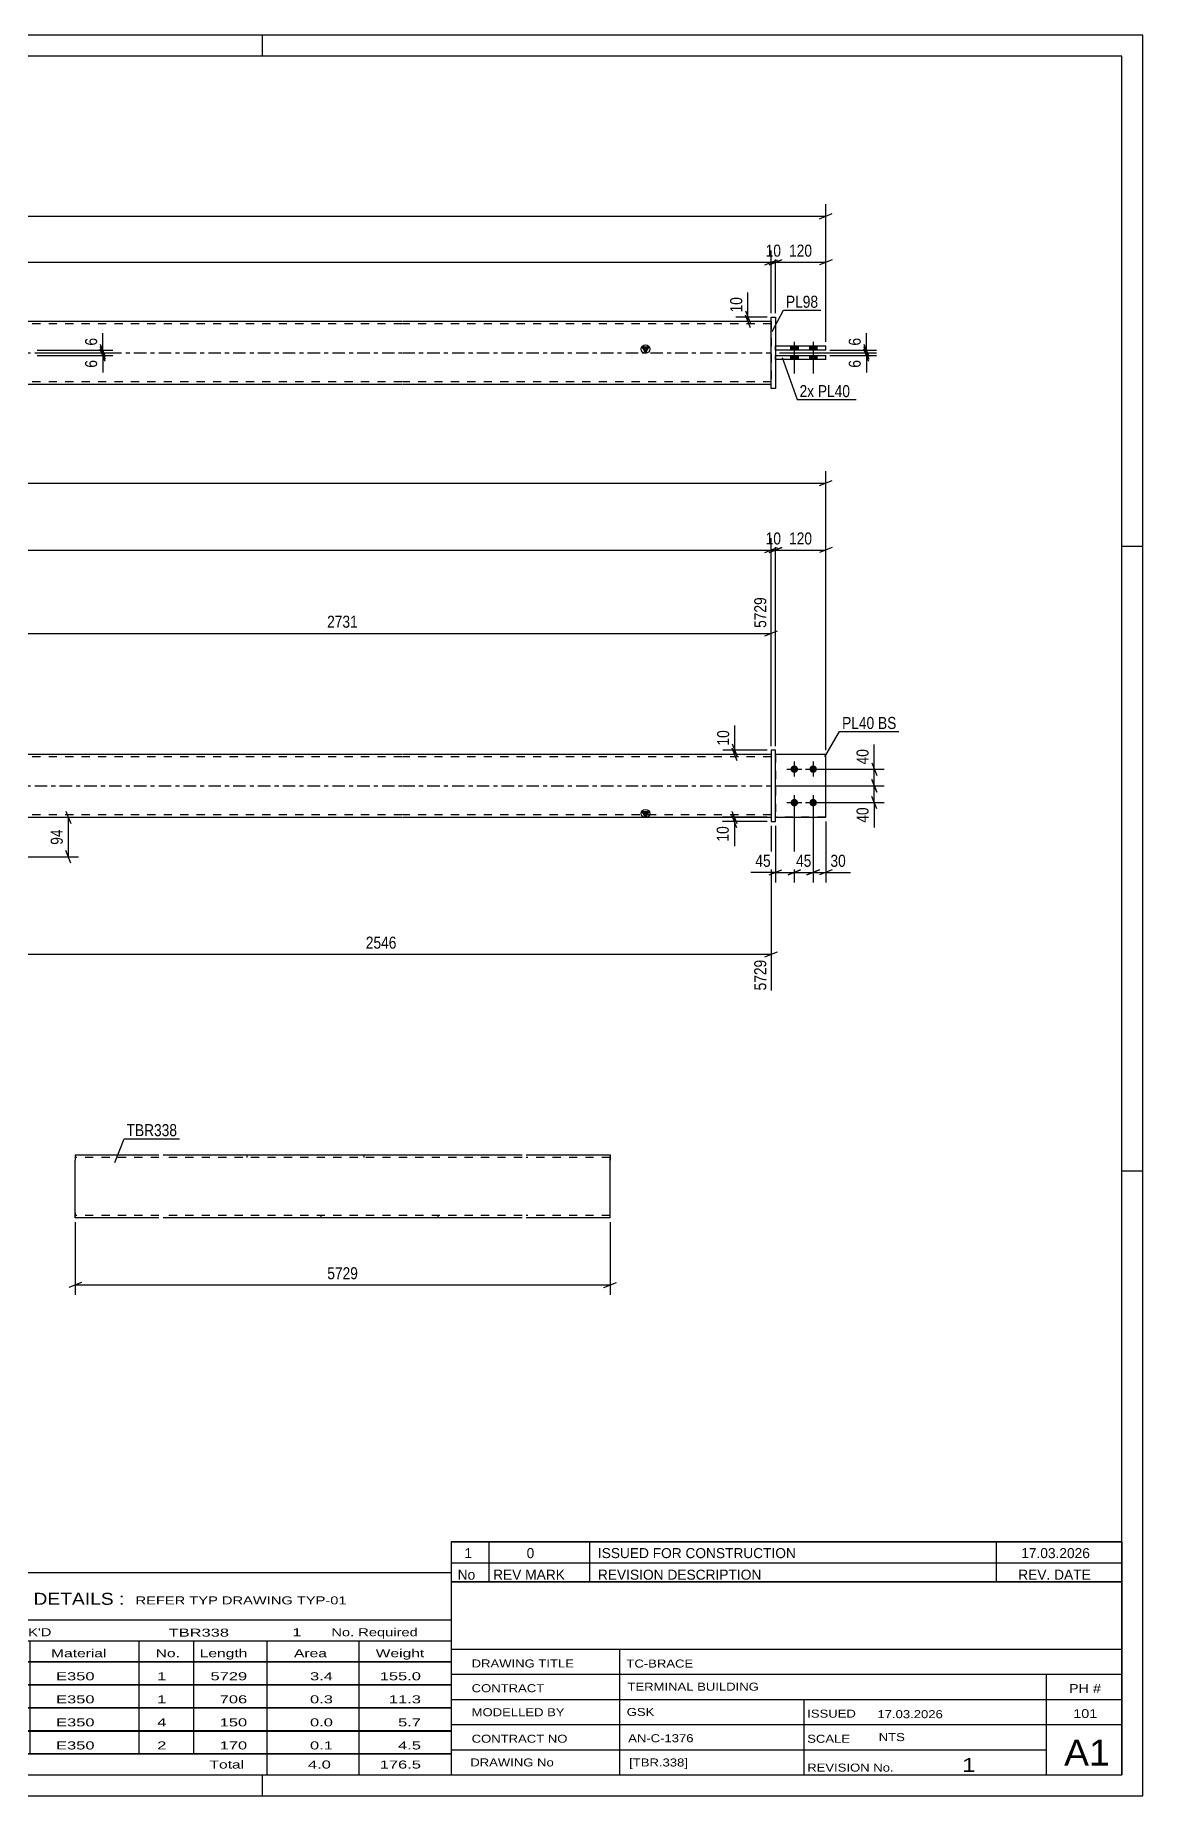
# Model space of a CAD drawing. Header units: millimetres. Extents: x 0 to 594, y 0 to 420.
# Drawn here: x 329.8 to 594, y 0 to 420 of the extents above; entities that cross this region are included whole.
import ezdxf

# ---------------------------------------------------------------- set-up
doc = ezdxf.new("R2010")
doc.units = ezdxf.units.MM
doc.linetypes.add('DXK_LINE_DOT2', pattern=[3.9198, 1.9599, -1.9599])
doc.linetypes.add('DXK_LINE_DOT3', pattern=[5.9187, 2.979, -0.9799, 0.9799, -0.9799])
doc.styles.add('Arial Narrow', font='ARIALN.TTF', dxfattribs={"height": 0.2})

# ---------------------------------------------------------------- blocks, each defined once
blk = doc.blocks.new('Unknown-580874091-1129')
at = {"color": 5, "linetype": 'Continuous'}
for p, q in [((594, 420), (0, 420)), ((384, 415), (384, 420)), ((594, 0), (594, 420)), ((589, 415), (5, 415)), ((589, 5), (589, 415)), ((594, 298), (589, 298)), ((594, 149), (589, 149)), ((5, 5), (589, 5)), ((384, 0), (384, 5)), ((0, 0), (594, 0))]:
    blk.add_line(p, q, dxfattribs=at)
blk = doc.blocks.new('Part-580874091-1922 - 1901')
at = {"color": 7, "linetype": 'DXK_LINE_DOT2'}
for p, q in [((518.36, 248.42), (506.36, 248.42)), ((506.36, 233.42), (506.36, 248.42)), ((518.36, 233.42), (518.36, 248.42)), ((518.36, 233.42), (506.36, 233.42))]:
    blk.add_line(p, q, dxfattribs=at)
blk = doc.blocks.new('Part-580874091-1923 - 1901')
at = {"color": 2, "linetype": 'Continuous'}
for p, q in [((506.36, 249.42), (505.36, 249.42)), ((505.36, 249.42), (505.36, 232.42)), ((506.36, 232.42), (506.36, 249.42)), ((505.36, 232.42), (506.36, 232.42))]:
    blk.add_line(p, q, dxfattribs=at)
blk = doc.blocks.new('Part-580874091-1912 - 1901')
at = {"linetype": 'Continuous'}
blk.add_hatch(color=2, dxfattribs=at).paths.add_polyline_path([(475.36, 233.42), (474.56, 234.82), (476.16, 234.82)])
at = {"color": 2, "linetype": 'Continuous'}
for p, q in [((175.65, 248.42), (87.65, 248.42)), ((417.26, 248.42), (175.75, 248.42)), ((505.36, 248.42), (417.36, 248.42)), ((87.65, 233.42), (175.65, 233.42)), ((175.75, 233.42), (417.26, 233.42)), ((417.36, 233.42), (505.36, 233.42)), ((475.36, 233.42), (474.56, 234.82)), ((474.56, 234.82), (476.16, 234.82)), ((476.16, 234.82), (475.36, 233.42))]:
    blk.add_line(p, q, dxfattribs=at)
at = {"color": 7, "linetype": 'DXK_LINE_DOT2'}
for p, q in [((87.65, 248.42), (87.65, 233.42)), ((175.65, 247.82), (87.65, 247.82)), ((417.26, 247.82), (175.75, 247.82)), ((273.69, 248.42), (273.69, 247.82)), ((301.59, 248.42), (301.59, 247.82)), ((505.36, 247.82), (417.36, 247.82)), ((505.36, 248.42), (505.36, 233.42)), ((175.65, 234.02), (87.65, 234.02)), ((417.26, 234.02), (175.75, 234.02)), ((291.41, 233.42), (291.41, 234.02)), ((319.31, 233.42), (319.31, 234.02)), ((505.36, 234.02), (417.36, 234.02))]:
    blk.add_line(p, q, dxfattribs=at)
at = {"color": 7, "linetype": 'DXK_LINE_DOT3'}
for p, q in [((87.65, 240.92), (175.65, 240.92)), ((175.75, 240.92), (417.26, 240.92)), ((417.36, 240.92), (505.36, 240.92))]:
    blk.add_line(p, q, dxfattribs=at)
at = {"color": 2, "linetype": 'Continuous'}
blk.add_circle((475.36, 234.32), 1, dxfattribs=at)
blk = doc.blocks.new('Part-580874091-1917 - 1901')
at = {"color": 2, "linetype": 'Continuous'}
for p, q in [((518.36, 248.42), (506.36, 248.42)), ((518.36, 233.42), (518.36, 248.42)), ((506.36, 233.42), (518.36, 233.42))]:
    blk.add_line(p, q, dxfattribs=at)
at = {"color": 7, "linetype": 'DXK_LINE_DOT2'}
blk.add_line((506.36, 248.42), (506.36, 233.42), dxfattribs=at)
blk = doc.blocks.new('Bolt-580874091-1944 - 1901')
at = {"linetype": 'Continuous'}
for points in [[(510.86, 245.82, -1), (510.86, 244.02, -1)], [(515.36, 245.82, -1), (515.36, 244.02, -1)], [(510.86, 237.82, -1), (510.86, 236.02, -1)], [(515.36, 237.82, -1), (515.36, 236.02, -1)]]:
    blk.add_hatch(color=1, dxfattribs=at).paths.add_polyline_path(points)
at = {"color": 1, "linetype": 'Continuous'}
for p, q in [((509.06, 244.92), (512.66, 244.92)), ((510.86, 246.72), (510.86, 243.12)), ((513.56, 244.92), (517.16, 244.92)), ((515.36, 246.72), (515.36, 243.12)), ((509.06, 236.92), (512.66, 236.92)), ((510.86, 238.72), (510.86, 235.12)), ((513.56, 236.92), (517.16, 236.92)), ((515.36, 238.72), (515.36, 235.12))]:
    blk.add_line(p, q, dxfattribs=at)
blk = doc.blocks.new('Bolt-580874091-2330 - 2328')
at = {"linetype": 'Continuous'}
for points in [[(511.76, 345.83), (509.96, 345.83), (509.96, 344.83), (511.76, 344.83)], [(511.76, 345.83), (509.96, 345.83), (509.96, 344.83), (511.76, 344.83)], [(516.26, 345.83), (514.46, 345.83), (514.46, 344.83), (516.26, 344.83)], [(516.26, 345.83), (514.46, 345.83), (514.46, 344.83), (516.26, 344.83)], [(511.76, 343.63), (509.96, 343.63), (509.96, 342.63), (511.76, 342.63)], [(511.76, 343.63), (509.96, 343.63), (509.96, 342.63), (511.76, 342.63)], [(516.26, 343.63), (514.46, 343.63), (514.46, 342.63), (516.26, 342.63)], [(516.26, 343.63), (514.46, 343.63), (514.46, 342.63), (516.26, 342.63)]]:
    blk.add_hatch(color=1, dxfattribs=at).paths.add_polyline_path(points)
at = {"color": 1, "linetype": 'Continuous'}
for p, q in [((509.96, 345.83), (509.96, 344.83)), ((509.96, 345.83), (509.96, 344.83)), ((510.86, 346.83), (510.86, 339.33)), ((510.86, 346.83), (510.86, 339.33)), ((511.76, 345.83), (511.76, 344.83)), ((511.76, 345.83), (511.76, 344.83)), ((514.46, 345.83), (514.46, 344.83)), ((514.46, 345.83), (514.46, 344.83)), ((515.36, 346.83), (515.36, 339.33)), ((515.36, 346.83), (515.36, 339.33)), ((516.26, 345.83), (516.26, 344.83)), ((516.26, 345.83), (516.26, 344.83)), ((509.96, 343.63), (509.96, 342.63)), ((509.96, 343.63), (509.96, 342.63)), ((511.76, 343.63), (511.76, 342.63)), ((511.76, 343.63), (511.76, 342.63)), ((514.46, 343.63), (514.46, 342.63)), ((514.46, 343.63), (514.46, 342.63)), ((516.26, 343.63), (516.26, 342.63)), ((516.26, 343.63), (516.26, 342.63))]:
    blk.add_line(p, q, dxfattribs=at)
blk = doc.blocks.new('Part-580874091-2352 - 2328')
at = {"color": 2, "linetype": 'Continuous'}
for p, q in [((505.36, 335.73), (505.36, 352.73)), ((505.36, 352.73), (506.36, 352.73)), ((506.36, 352.73), (506.36, 335.73)), ((506.36, 335.73), (505.36, 335.73))]:
    blk.add_line(p, q, dxfattribs=at)
blk = doc.blocks.new('Part-580874091-2357 - 2328')
at = {"color": 2, "linetype": 'Continuous'}
for p, q in [((518.36, 345.83), (506.36, 345.83)), ((518.36, 344.83), (506.36, 344.83)), ((518.36, 344.83), (518.36, 345.83))]:
    blk.add_line(p, q, dxfattribs=at)
at = {"color": 7, "linetype": 'DXK_LINE_DOT2'}
blk.add_line((506.36, 344.83), (506.36, 345.83), dxfattribs=at)
blk = doc.blocks.new('Part-580874091-2362 - 2328')
at = {"color": 2, "linetype": 'Continuous'}
for p, q in [((506.36, 343.63), (518.36, 343.63)), ((518.36, 342.63), (506.36, 342.63)), ((518.36, 342.63), (518.36, 343.63))]:
    blk.add_line(p, q, dxfattribs=at)
at = {"color": 7, "linetype": 'DXK_LINE_DOT2'}
blk.add_line((506.36, 342.63), (506.36, 343.63), dxfattribs=at)
blk = doc.blocks.new('Part-580874091-2367 - 2328')
at = {"linetype": 'Continuous'}
blk.add_hatch(color=2, dxfattribs=at).paths.add_polyline_path([(475.36, 344.23), (474.56, 345.63), (476.16, 345.63)])
at = {"color": 2, "linetype": 'Continuous'}
for p, q in [((175.65, 351.73), (87.65, 351.73)), ((417.26, 351.73), (175.75, 351.73)), ((505.36, 351.73), (417.36, 351.73)), ((273.69, 344.83), (273.69, 344.93)), ((273.69, 344.93), (301.59, 344.93)), ((291.41, 344.83), (291.41, 344.93)), ((301.59, 344.93), (301.59, 343.53)), ((475.36, 344.23), (474.56, 345.63)), ((474.56, 345.63), (476.16, 345.63)), ((476.16, 345.63), (475.36, 344.23)), ((273.69, 343.53), (273.69, 343.63)), ((301.59, 343.53), (273.69, 343.53)), ((291.41, 343.53), (291.41, 343.63)), ((87.65, 336.73), (175.65, 336.73)), ((175.75, 336.73), (417.26, 336.73)), ((417.36, 336.73), (505.36, 336.73))]:
    blk.add_line(p, q, dxfattribs=at)
at = {"color": 7, "linetype": 'DXK_LINE_DOT2'}
for p, q in [((87.65, 351.73), (87.65, 336.73)), ((175.65, 351.13), (87.65, 351.13)), ((417.26, 351.13), (175.75, 351.13)), ((505.36, 351.13), (417.36, 351.13)), ((505.36, 351.73), (505.36, 336.73)), ((273.69, 344.93), (273.69, 343.63)), ((291.41, 344.93), (291.41, 343.63)), ((301.59, 344.93), (319.31, 344.93)), ((319.31, 344.93), (319.31, 343.53)), ((319.31, 343.53), (301.59, 343.53)), ((175.65, 337.33), (87.65, 337.33)), ((417.26, 337.33), (175.75, 337.33)), ((505.36, 337.33), (417.36, 337.33))]:
    blk.add_line(p, q, dxfattribs=at)
at = {"color": 7, "linetype": 'DXK_LINE_DOT3'}
for p, q in [((87.65, 344.23), (175.65, 344.23)), ((175.75, 344.23), (417.26, 344.23)), ((417.36, 344.23), (505.36, 344.23))]:
    blk.add_line(p, q, dxfattribs=at)
at = {"color": 2, "linetype": 'Continuous'}
blk.add_circle((475.36, 345.13), 1, dxfattribs=at)
blk = doc.blocks.new('Part-580874091-1478 - 1462')
at = {"color": 2, "linetype": 'Continuous'}
for p, q in [((339.28, 152.87), (339.28, 151.67)), ((339.28, 152.87), (359.28, 152.87)), ((339.28, 139.07), (339.28, 151.67)), ((360.28, 152.87), (445.91, 152.87)), ((446.91, 152.87), (466.91, 152.87)), ((466.91, 152.87), (466.91, 152.77)), ((466.91, 152.77), (466.91, 151.67)), ((466.91, 137.87), (466.91, 151.67)), ((339.28, 137.96), (339.28, 139.07)), ((339.28, 137.87), (339.28, 137.96)), ((359.28, 137.87), (339.28, 137.87)), ((445.91, 137.87), (360.28, 137.87)), ((466.91, 137.87), (446.91, 137.87))]:
    blk.add_line(p, q, dxfattribs=at)
at = {"color": 7, "linetype": 'DXK_LINE_DOT2'}
for p, q in [((359.28, 152.27), (339.28, 152.27)), ((445.91, 152.27), (360.28, 152.27)), ((380.28, 152.87), (380.28, 152.27)), ((408.18, 152.87), (408.18, 152.27)), ((466.91, 152.27), (446.91, 152.27)), ((466.91, 151.67), (466.91, 152.51)), ((339.28, 139.07), (339.28, 138.22)), ((339.28, 138.47), (339.28, 138.51)), ((359.28, 138.47), (339.28, 138.47)), ((445.91, 138.47), (360.28, 138.47)), ((398.01, 137.87), (398.01, 138.47)), ((425.91, 137.87), (425.91, 138.47)), ((466.91, 138.47), (446.91, 138.47)), ((466.91, 138.47), (466.91, 138.51))]:
    blk.add_line(p, q, dxfattribs=at)
blk = doc.blocks.new('StraightDimension-580874091-2001 - 1901')
at = {"color": 7, "linetype": 'Continuous'}
for p, q in [((506.36, 240.92), (532.32, 240.92)), ((529.32, 242.42), (530.52, 239.42)), ((529.92, 236.92), (529.92, 240.92)), ((516.36, 236.92), (532.32, 236.92)), ((530.52, 235.42), (529.32, 238.42))]:
    blk.add_line(p, q, dxfattribs=at)
at = {"color": 0}
blk.add_wipeout([(529.17, 236.39), (524.97, 236.39), (524.97, 231.54), (529.17, 231.54)], dxfattribs=at)
at = {"color": 7, "linetype": 'Continuous'}
blk.add_line((529.92, 236.92), (529.92, 231.01), dxfattribs=at)
blk.add_line((529.92, 236.92), (529.92, 231.01), dxfattribs=at)
at = {"color": 3, "style": 'Arial Narrow'}
blk.add_text('40', height=2.863, rotation=90.0002, dxfattribs=at).set_placement((528.57, 232.14))
blk = doc.blocks.new('StraightDimension-580874091-1958 - 1901')
at = {"color": 7, "linetype": 'Continuous'}
for p, q in [((506.36, 250.42), (506.36, 300.02)), ((518.36, 249.42), (518.36, 300.02)), ((504.86, 296.57), (507.86, 297.77)), ((506.36, 297.17), (518.36, 297.17)), ((519.86, 297.77), (516.86, 296.57))]:
    blk.add_line(p, q, dxfattribs=at)
at = {"color": 0}
blk.add_wipeout([(515.7, 297.92), (515.7, 302.12), (509.01, 302.12), (509.01, 297.92)], dxfattribs=at)
at = {"color": 3, "style": 'Arial Narrow'}
blk.add_text('120', height=2.863, dxfattribs=at).set_placement((509.61, 298.52))
blk = doc.blocks.new('StraightDimension-580874091-1968 - 1901')
at = {"color": 7, "linetype": 'Continuous'}
for p, q in [((505.36, 250.42), (505.36, 300.02)), ((506.36, 250.42), (506.36, 300.02)), ((503.86, 296.57), (506.86, 297.77)), ((507.86, 297.77), (504.86, 296.57)), ((505.36, 297.17), (506.36, 297.17))]:
    blk.add_line(p, q, dxfattribs=at)
at = {"color": 0}
blk.add_wipeout([(508.28, 297.92), (508.28, 302.12), (503.43, 302.12), (503.43, 297.92)], dxfattribs=at)
at = {"color": 3, "style": 'Arial Narrow'}
blk.add_text('10', height=2.863, dxfattribs=at).set_placement((504.03, 298.52))
blk = doc.blocks.new('StraightDimension-580874091-1973 - 1901')
at = {"color": 7, "linetype": 'Continuous'}
for p, q in [((86.65, 250.42), (86.65, 300.02)), ((505.36, 250.42), (505.36, 300.02)), ((88.15, 297.77), (85.15, 296.57)), ((86.65, 297.17), (505.36, 297.17)), ((503.86, 296.57), (506.86, 297.77))]:
    blk.add_line(p, q, dxfattribs=at)
at = {"color": 0}
blk.add_wipeout([(300.26, 297.92), (300.26, 302.12), (291.74, 302.12), (291.74, 297.92)], dxfattribs=at)
at = {"color": 3, "style": 'Arial Narrow'}
blk.add_text('5739', height=2.863, dxfattribs=at).set_placement((292.34, 298.52))
blk = doc.blocks.new('StraightDimension-580874091-1989 - 1901')
at = {"color": 7, "linetype": 'Continuous'}
for p, q in [((504.36, 249.42), (493.81, 249.42)), ((504.36, 248.42), (493.81, 248.42)), ((496.06, 250.92), (497.26, 247.92)), ((497.26, 246.92), (496.06, 249.92)), ((496.66, 248.42), (496.66, 249.42))]:
    blk.add_line(p, q, dxfattribs=at)
at = {"color": 0}
blk.add_wipeout([(495.91, 254.8), (491.71, 254.8), (491.71, 249.94), (495.91, 249.94)], dxfattribs=at)
at = {"color": 7, "linetype": 'Continuous'}
blk.add_line((496.66, 249.42), (496.66, 255.32), dxfattribs=at)
blk.add_line((496.66, 249.42), (496.66, 255.32), dxfattribs=at)
at = {"color": 3, "style": 'Arial Narrow'}
blk.add_text('10', height=2.863, rotation=90.0002, dxfattribs=at).set_placement((495.31, 250.54))
blk = doc.blocks.new('StraightDimension-580874091-2089 - 1901')
at = {"color": 7, "linetype": 'Continuous'}
for p, q in [((504.36, 233.42), (493.71, 233.42)), ((504.36, 232.42), (493.71, 232.42)), ((495.96, 234.92), (497.16, 231.92)), ((497.16, 230.92), (495.96, 233.92)), ((496.56, 232.42), (496.56, 233.42))]:
    blk.add_line(p, q, dxfattribs=at)
at = {"color": 0}
blk.add_wipeout([(495.81, 231.89), (491.61, 231.89), (491.61, 227.04), (495.81, 227.04)], dxfattribs=at)
at = {"color": 7, "linetype": 'Continuous'}
blk.add_line((496.56, 232.42), (496.56, 226.51), dxfattribs=at)
blk.add_line((496.56, 232.42), (496.56, 226.51), dxfattribs=at)
at = {"color": 3, "style": 'Arial Narrow'}
blk.add_text('10', height=2.863, rotation=90.0002, dxfattribs=at).set_placement((495.21, 227.64))
blk = doc.blocks.new('StraightDimension-580874091-2016 - 1901')
at = {"color": 7, "linetype": 'Continuous'}
for p, q in [((516.36, 244.92), (532.32, 244.92)), ((529.32, 246.42), (530.52, 243.42)), ((529.92, 240.92), (529.92, 244.92)), ((506.36, 240.92), (532.32, 240.92)), ((530.52, 239.42), (529.32, 242.42))]:
    blk.add_line(p, q, dxfattribs=at)
at = {"color": 0}
blk.add_wipeout([(529.17, 250.3), (524.97, 250.3), (524.97, 245.44), (529.17, 245.44)], dxfattribs=at)
at = {"color": 7, "linetype": 'Continuous'}
blk.add_line((529.92, 244.92), (529.92, 250.82), dxfattribs=at)
blk.add_line((529.92, 244.92), (529.92, 250.82), dxfattribs=at)
at = {"color": 3, "style": 'Arial Narrow'}
blk.add_text('40', height=2.863, rotation=90.0002, dxfattribs=at).set_placement((528.57, 246.04))
blk = doc.blocks.new('StraightDimension-580874091-2030 - 1901')
at = {"color": 7, "linetype": 'Continuous'}
for p, q in [((325.22, 233.42), (340.07, 233.42)), ((337.07, 234.92), (338.27, 231.92)), ((337.67, 223.97), (337.67, 233.42)), ((324.7, 223.97), (340.07, 223.97)), ((338.27, 222.47), (337.07, 225.47))]:
    blk.add_line(p, q, dxfattribs=at)
at = {"color": 0}
blk.add_wipeout([(336.92, 231.12), (332.72, 231.12), (332.72, 226.27), (336.92, 226.27)], dxfattribs=at)
at = {"color": 3, "style": 'Arial Narrow'}
blk.add_text('94', height=2.863, rotation=90.0002, dxfattribs=at).set_placement((336.32, 226.87))
blk = doc.blocks.new('StraightDimension-580874091-2183 - 1901')
at = {"color": 7, "linetype": 'Continuous'}
for p, q in [((319.21, 232.42), (319.21, 183.43)), ((505.36, 231.42), (505.36, 192.13)), ((320.71, 201.34), (317.71, 200.14)), ((319.21, 200.74), (505.36, 200.74)), ((503.86, 200.14), (506.86, 201.34))]:
    blk.add_line(p, q, dxfattribs=at)
at = {"color": 0}
blk.add_wipeout([(416.54, 201.49), (416.54, 205.69), (408.03, 205.69), (408.03, 201.49)], dxfattribs=at)
at = {"color": 0, "linetype": 'Continuous'}
blk.add_wipeout([(504.76, 200.04), (500.56, 200.04), (500.56, 191.53), (504.76, 191.53)], dxfattribs=at)
at = {"color": 3, "style": 'Arial Narrow'}
blk.add_text('2546', height=2.863, dxfattribs=at).set_placement((408.63, 202.09))
at = {"color": 3, "linetype": 'Continuous', "style": 'Arial Narrow'}
blk.add_text('5729', height=2.863, rotation=90.0002, dxfattribs=at).set_placement((504.16, 192.13))
blk = doc.blocks.new('StraightDimension-580874091-2055 - 1901')
at = {"color": 7, "linetype": 'Continuous'}
for p, q in [((510.86, 235.92), (510.86, 217.87)), ((506.36, 231.42), (506.36, 217.87)), ((504.86, 219.67), (507.86, 220.87)), ((506.36, 220.27), (510.86, 220.27)), ((512.36, 220.87), (509.36, 219.67))]:
    blk.add_line(p, q, dxfattribs=at)
at = {"color": 0}
blk.add_wipeout([(505.83, 221.02), (505.83, 225.22), (500.97, 225.22), (500.97, 221.02)], dxfattribs=at)
at = {"color": 7, "linetype": 'Continuous'}
blk.add_line((506.36, 220.27), (500.45, 220.27), dxfattribs=at)
blk.add_line((506.36, 220.27), (500.45, 220.27), dxfattribs=at)
at = {"color": 3, "style": 'Arial Narrow'}
blk.add_text('45', height=2.863, dxfattribs=at).set_placement((501.57, 221.62))
blk = doc.blocks.new('StraightDimension-580874091-2065 - 1901')
at = {"color": 7, "linetype": 'Continuous'}
for p, q in [((510.86, 235.92), (510.86, 217.87)), ((515.36, 235.92), (515.36, 217.87)), ((509.36, 219.67), (512.36, 220.87)), ((510.86, 220.27), (515.36, 220.27)), ((516.86, 220.87), (513.86, 219.67))]:
    blk.add_line(p, q, dxfattribs=at)
at = {"color": 0}
blk.add_wipeout([(515.53, 221.02), (515.53, 225.22), (510.68, 225.22), (510.68, 221.02)], dxfattribs=at)
at = {"color": 3, "style": 'Arial Narrow'}
blk.add_text('45', height=2.863, dxfattribs=at).set_placement((511.28, 221.62))
blk = doc.blocks.new('StraightDimension-580874091-2075 - 1901')
at = {"color": 7, "linetype": 'Continuous'}
for p, q in [((515.36, 235.92), (515.36, 217.87)), ((518.36, 232.42), (518.36, 217.87)), ((513.86, 219.67), (516.86, 220.87)), ((515.36, 220.27), (518.36, 220.27)), ((519.86, 220.87), (516.86, 219.67))]:
    blk.add_line(p, q, dxfattribs=at)
at = {"color": 0}
blk.add_wipeout([(523.74, 221.02), (523.74, 225.22), (518.88, 225.22), (518.88, 221.02)], dxfattribs=at)
at = {"color": 7, "linetype": 'Continuous'}
blk.add_line((518.36, 220.27), (524.26, 220.27), dxfattribs=at)
blk.add_line((518.36, 220.27), (524.26, 220.27), dxfattribs=at)
at = {"color": 3, "style": 'Arial Narrow'}
blk.add_text('30', height=2.863, dxfattribs=at).set_placement((519.48, 221.62))
blk = doc.blocks.new('StraightDimension-580874091-2221 - 1901')
at = {"color": 7, "linetype": 'Continuous'}
for p, q in [((300.75, 249.42), (300.75, 285.92)), ((505.36, 250.42), (505.36, 285.92)), ((302.25, 277.91), (299.25, 276.71)), ((300.75, 277.31), (505.36, 277.31)), ((503.86, 276.71), (506.86, 277.91))]:
    blk.add_line(p, q, dxfattribs=at)
at = {"color": 0, "linetype": 'Continuous'}
blk.add_wipeout([(504.76, 286.52), (500.56, 286.52), (500.56, 278.01), (504.76, 278.01)], dxfattribs=at)
at = {"color": 0}
blk.add_wipeout([(407.31, 278.06), (407.31, 282.26), (398.8, 282.26), (398.8, 278.06)], dxfattribs=at)
at = {"color": 3, "linetype": 'Continuous', "style": 'Arial Narrow'}
blk.add_text('5729', height=2.863, rotation=90.0002, dxfattribs=at).set_placement((504.16, 278.61))
at = {"color": 3, "style": 'Arial Narrow'}
blk.add_text('2731', height=2.863, dxfattribs=at).set_placement((399.4, 278.66))
blk = doc.blocks.new('StraightDimension-580874091-2284 - 1901')
at = {"color": 7, "linetype": 'Continuous'}
for p, q in [((74.65, 249.42), (74.65, 316.02)), ((518.36, 249.42), (518.36, 316.02)), ((76.15, 313.77), (73.15, 312.57)), ((74.65, 313.17), (518.36, 313.17)), ((516.86, 312.57), (519.86, 313.77))]:
    blk.add_line(p, q, dxfattribs=at)
at = {"color": 0}
blk.add_wipeout([(300.76, 313.92), (300.76, 318.12), (292.24, 318.12), (292.24, 313.92)], dxfattribs=at)
at = {"color": 3, "style": 'Arial Narrow'}
blk.add_text('5989', height=2.863, dxfattribs=at).set_placement((292.84, 314.52))
blk = doc.blocks.new('StraightDimension-580874091-2519 - 2328')
at = {"color": 7, "linetype": 'Continuous'}
for p, q in [((330.26, 344.83), (348.27, 344.83)), ((345.27, 346.33), (346.47, 343.33)), ((346.47, 342.73), (345.27, 345.73)), ((345.87, 344.23), (345.87, 344.83)), ((330.26, 344.23), (348.27, 344.23))]:
    blk.add_line(p, q, dxfattribs=at)
at = {"color": 0}
blk.add_wipeout([(345.12, 348.38), (340.92, 348.38), (340.92, 345.36), (345.12, 345.36)], dxfattribs=at)
at = {"color": 7, "linetype": 'Continuous'}
blk.add_line((345.87, 344.83), (345.87, 348.91), dxfattribs=at)
blk.add_line((345.87, 344.83), (345.87, 348.91), dxfattribs=at)
at = {"color": 3, "style": 'Arial Narrow'}
blk.add_text('6', height=2.86, rotation=90.0002, dxfattribs=at).set_placement((344.52, 345.96))
blk = doc.blocks.new('StraightDimension-580874091-2423 - 2328')
at = {"color": 7, "linetype": 'Continuous'}
for p, q in [((527.45, 345.73), (528.65, 342.73)), ((528.65, 342.13), (527.45, 345.13)), ((507.36, 344.23), (530.45, 344.23)), ((519.36, 343.63), (530.45, 343.63)), ((528.05, 343.63), (528.05, 344.23))]:
    blk.add_line(p, q, dxfattribs=at)
at = {"color": 0}
blk.add_wipeout([(527.3, 343.11), (523.1, 343.11), (523.1, 340.08), (527.3, 340.08)], dxfattribs=at)
at = {"color": 7, "linetype": 'Continuous'}
blk.add_line((528.05, 343.63), (528.05, 339.55), dxfattribs=at)
blk.add_line((528.05, 343.63), (528.05, 339.55), dxfattribs=at)
at = {"color": 3, "style": 'Arial Narrow'}
blk.add_text('6', height=2.86, rotation=90.0002, dxfattribs=at).set_placement((526.7, 340.68))
blk = doc.blocks.new('StraightDimension-580874091-2432 - 2328')
at = {"color": 7, "linetype": 'Continuous'}
for p, q in [((519.36, 344.83), (530.45, 344.83)), ((527.45, 346.33), (528.65, 343.33)), ((528.65, 342.73), (527.45, 345.73)), ((528.05, 344.23), (528.05, 344.83)), ((507.36, 344.23), (530.45, 344.23))]:
    blk.add_line(p, q, dxfattribs=at)
at = {"color": 0}
blk.add_wipeout([(527.3, 348.38), (523.1, 348.38), (523.1, 345.36), (527.3, 345.36)], dxfattribs=at)
at = {"color": 7, "linetype": 'Continuous'}
blk.add_line((528.05, 344.83), (528.05, 348.91), dxfattribs=at)
blk.add_line((528.05, 344.83), (528.05, 348.91), dxfattribs=at)
at = {"color": 3, "style": 'Arial Narrow'}
blk.add_text('6', height=2.86, rotation=90.0002, dxfattribs=at).set_placement((526.7, 345.96))
blk = doc.blocks.new('StraightDimension-580874091-2442 - 2328')
at = {"color": 7, "linetype": 'Continuous'}
for p, q in [((499.18, 354.23), (500.38, 351.23)), ((500.38, 350.23), (499.18, 353.23)), ((504.36, 352.73), (496.93, 352.73)), ((504.36, 351.73), (496.93, 351.73)), ((499.78, 351.73), (499.78, 352.73))]:
    blk.add_line(p, q, dxfattribs=at)
at = {"color": 0}
blk.add_wipeout([(499.03, 358.11), (494.83, 358.11), (494.83, 353.26), (499.03, 353.26)], dxfattribs=at)
at = {"color": 7, "linetype": 'Continuous'}
blk.add_line((499.78, 352.73), (499.78, 358.64), dxfattribs=at)
blk.add_line((499.78, 352.73), (499.78, 358.64), dxfattribs=at)
at = {"color": 3, "style": 'Arial Narrow'}
blk.add_text('10', height=2.863, rotation=90.0002, dxfattribs=at).set_placement((498.43, 353.86))
blk = doc.blocks.new('StraightDimension-580874091-2453 - 2328')
at = {"color": 7, "linetype": 'Continuous'}
for p, q in [((504.86, 365.22), (507.86, 366.42)), ((506.36, 353.73), (506.36, 368.67)), ((506.36, 365.82), (518.36, 365.82)), ((519.86, 366.42), (516.86, 365.22)), ((518.36, 346.83), (518.36, 368.67))]:
    blk.add_line(p, q, dxfattribs=at)
at = {"color": 0}
blk.add_wipeout([(515.7, 366.57), (515.7, 370.77), (509.01, 370.77), (509.01, 366.57)], dxfattribs=at)
at = {"color": 3, "style": 'Arial Narrow'}
blk.add_text('120', height=2.863, dxfattribs=at).set_placement((509.61, 367.17))
blk = doc.blocks.new('StraightDimension-580874091-2463 - 2328')
at = {"color": 7, "linetype": 'Continuous'}
for p, q in [((503.86, 365.22), (506.86, 366.42)), ((507.86, 366.42), (504.86, 365.22)), ((505.36, 353.73), (505.36, 368.67)), ((505.36, 365.82), (506.36, 365.82)), ((506.36, 353.73), (506.36, 368.67))]:
    blk.add_line(p, q, dxfattribs=at)
at = {"color": 0}
blk.add_wipeout([(508.28, 366.57), (508.28, 370.77), (503.43, 370.77), (503.43, 366.57)], dxfattribs=at)
at = {"color": 3, "style": 'Arial Narrow'}
blk.add_text('10', height=2.863, dxfattribs=at).set_placement((504.03, 367.17))
blk = doc.blocks.new('StraightDimension-580874091-2473 - 2328')
at = {"color": 7, "linetype": 'Continuous'}
for p, q in [((89.15, 366.42), (86.15, 365.22)), ((87.65, 353.73), (87.65, 368.67)), ((87.65, 365.82), (505.36, 365.82)), ((503.86, 365.22), (506.86, 366.42)), ((505.36, 353.73), (505.36, 368.67))]:
    blk.add_line(p, q, dxfattribs=at)
at = {"color": 0}
blk.add_wipeout([(300.76, 366.57), (300.76, 370.77), (292.24, 370.77), (292.24, 366.57)], dxfattribs=at)
at = {"color": 3, "style": 'Arial Narrow'}
blk.add_text('5729', height=2.863, dxfattribs=at).set_placement((292.84, 367.17))
blk = doc.blocks.new('StraightDimension-580874091-2504 - 2328')
at = {"color": 7, "linetype": 'Continuous'}
for p, q in [((74.65, 346.83), (74.65, 379.68)), ((518.36, 346.83), (518.36, 379.68)), ((76.15, 377.43), (73.15, 376.23)), ((74.65, 376.83), (518.36, 376.83)), ((516.86, 376.23), (519.86, 377.43))]:
    blk.add_line(p, q, dxfattribs=at)
at = {"color": 0}
blk.add_wipeout([(300.76, 377.58), (300.76, 381.78), (292.24, 381.78), (292.24, 377.58)], dxfattribs=at)
at = {"color": 3, "style": 'Arial Narrow'}
blk.add_text('5989', height=2.863, dxfattribs=at).set_placement((292.84, 378.18))
blk = doc.blocks.new('StraightDimension-580874091-2515 - 2328')
at = {"color": 7, "linetype": 'Continuous'}
for p, q in [((345.27, 345.73), (346.47, 342.73)), ((346.47, 342.13), (345.27, 345.13)), ((330.26, 344.23), (348.27, 344.23)), ((330.26, 343.63), (348.27, 343.63)), ((345.87, 343.63), (345.87, 344.23))]:
    blk.add_line(p, q, dxfattribs=at)
at = {"color": 0}
blk.add_wipeout([(345.12, 343.11), (340.92, 343.11), (340.92, 340.08), (345.12, 340.08)], dxfattribs=at)
at = {"color": 7, "linetype": 'Continuous'}
blk.add_line((345.87, 343.63), (345.87, 339.55), dxfattribs=at)
blk.add_line((345.87, 343.63), (345.87, 339.55), dxfattribs=at)
at = {"color": 3, "style": 'Arial Narrow'}
blk.add_text('6', height=2.86, rotation=90.0002, dxfattribs=at).set_placement((344.52, 340.68))
blk = doc.blocks.new('StraightDimension-580874091-1485 - 1462')
at = {"color": 7, "linetype": 'Continuous'}
for p, q in [((339.28, 136.87), (339.28, 119.47)), ((466.91, 136.87), (466.91, 119.47)), ((340.78, 122.47), (337.78, 121.27)), ((339.28, 121.87), (466.91, 121.87)), ((465.41, 121.27), (468.41, 122.47))]:
    blk.add_line(p, q, dxfattribs=at)
at = {"color": 0}
blk.add_wipeout([(407.35, 122.62), (407.35, 126.82), (398.84, 126.82), (398.84, 122.62)], dxfattribs=at)
at = {"color": 3, "style": 'Arial Narrow'}
blk.add_text('5729', height=2.863, dxfattribs=at).set_placement((399.44, 123.22))
blk = doc.blocks.new('Unknown-580874091-4173')
at = {"color": 7, "linetype": 'Continuous'}
for p, q in [((269, 53.25), (429, 53.25)), ((269, 42), (269, 53.25)), ((429, 53.25), (429, 42)), ((269, 42), (429, 42)), ((269, 42), (269, 37)), ((429, 42), (429, 37)), ((269, 37), (429, 37)), ((269, 37), (269, 32)), ((293, 37), (293, 32)), ((328.5, 37), (328.5, 32)), ((354.5, 37), (354.5, 32)), ((367.5, 37), (367.5, 32)), ((385, 37), (385, 32)), ((407, 37), (407, 32)), ((429, 37), (429, 32)), ((269, 32), (429, 32)), ((269, 31.95), (269, 26.55)), ((269, 31.95), (429, 31.95)), ((293, 32), (293, 26.5)), ((328.5, 32), (328.5, 26.5)), ((354.5, 32), (354.5, 26.5)), ((367.5, 32), (367.5, 26.5)), ((385, 32), (385, 26.5)), ((407, 32), (407, 26.5)), ((429, 31.95), (429, 26.55)), ((269, 26.55), (429, 26.55)), ((269, 26.45), (269, 21.05)), ((269, 26.45), (429, 26.45)), ((293, 26.5), (293, 21)), ((328.5, 26.5), (328.5, 21)), ((354.5, 26.5), (354.5, 21)), ((367.5, 26.5), (367.5, 21)), ((385, 26.5), (385, 21)), ((407, 26.5), (407, 21)), ((429, 26.45), (429, 21.05)), ((269, 21.05), (429, 21.05)), ((293, 21), (293, 15.5)), ((328.5, 21), (328.5, 15.5)), ((354.5, 21), (354.5, 15.5)), ((367.5, 21), (367.5, 15.5)), ((385, 21), (385, 15.5)), ((407, 21), (407, 15.5)), ((269, 20.95), (269, 15.55)), ((269, 20.95), (429, 20.95)), ((429, 20.95), (429, 15.55)), ((269, 15.55), (429, 15.55)), ((269, 15.45), (269, 10.05)), ((269, 15.45), (429, 15.45)), ((293, 15.5), (293, 10)), ((328.5, 15.5), (328.5, 10)), ((354.5, 15.5), (354.5, 10)), ((367.5, 15.5), (367.5, 10)), ((385, 15.5), (385, 10)), ((407, 15.5), (407, 10)), ((429, 15.45), (429, 10.05)), ((269, 10.05), (429, 10.05)), ((269, 10), (429, 10)), ((269, 10), (269, 5)), ((385, 10), (385, 5)), ((407, 10), (407, 5)), ((429, 10), (429, 5)), ((269, 5), (429, 5))]:
    blk.add_line(p, q, dxfattribs=at)
at = {"color": 7, "style": 'Arial Narrow'}
for s, height, width, p in [('GENERAL NOTES & WELD DETAILS :', 2.8633, 1.4, (270.15, 45.56)), ('REFER TYP DRAWING TYP-01', 1.9089, 1.6, (353.7, 45.66)), ("MATERIAL LIST FOR ASSEMBLY MK'D", 1.9089, 1.6, (270.15, 38.06)), ('TBR338', 1.909, 1.794707, (361.59, 37.97)), ('1', 1.91, 1.794707, (391.08, 38.06)), ('No. Required', 1.9089, 1.6, (400.41, 38.06)), ('Mark', 1.909, 1.7, (270.34, 33)), ('Profile', 1.909, 1.7, (303.41, 33)), ('Material', 1.909, 1.7, (333.54, 33.06)), ('No.', 1.909, 1.7, (358.5, 33.06)), ('Length', 1.909, 1.7, (369, 33.06)), ('Area', 1.909, 1.7, (391.5, 33.06)), ('Weight', 1.909, 1.7, (411, 33.06))]:
    blk.add_text(s, height=height, dxfattribs=dict(at, width=width)).set_placement(p)
at = {"color": 7, "linetype": 'Continuous', "style": 'Arial Narrow'}
for s, height, width, p in [('TBR338', 1.909, 1.794707, (270.5, 27.56)), ('SHS150*6', 1.909, 1.794707, (295, 27.56)), ('E350', 1.909, 1.794707, (334.74, 27.56)), ('1', 1.91, 1.794707, (358.86, 27.56)), ('5729', 1.909, 1.794707, (371.58, 27.56)), ('3.4', 1.909, 1.794707, (395.32, 27.56)), ('155.0', 1.909, 1.794707, (411.96, 27.56)), ('PL202', 1.909, 1.794707, (270.5, 22.06)), ('PL12*170', 1.909, 1.794707, (295, 22.06)), ('E350', 1.909, 1.794707, (334.74, 22.06)), ('1', 1.91, 1.794707, (358.86, 22.06)), ('706', 1.909, 1.794707, (373.77, 22.06)), ('0.3', 1.909, 1.794707, (395.32, 22.06)), ('11.3', 1.909, 1.794707, (414.14, 22.06)), ('PL40', 1.909, 1.794707, (270.5, 16.56)), ('PL10*120', 1.909, 1.794707, (295, 16.56)), ('E350', 1.909, 1.794707, (334.74, 16.56)), ('4', 1.91, 1.794707, (358.86, 16.56)), ('150', 1.909, 1.794707, (373.77, 16.56)), ('0.0', 1.909, 1.794707, (395.32, 16.56)), ('5.7', 1.909, 1.794707, (416.33, 16.56)), ('PL98', 1.909, 1.794707, (270.5, 11.06)), ('PL10*170', 1.909, 1.794707, (295, 11.06)), ('E350', 1.909, 1.794707, (334.74, 11.06)), ('2', 1.91, 1.794707, (358.86, 11.06)), ('170', 1.909, 1.794707, (373.77, 11.06)), ('0.1', 1.909, 1.794707, (395.32, 11.06)), ('4.5', 1.909, 1.794707, (416.33, 11.06)), ('Total', 1.909, 1.7, (371.33, 6.5)), ('4.0', 1.909, 1.794707, (394.83, 6.5)), ('176.5', 1.909, 1.794707, (411.96, 6.5))]:
    blk.add_text(s, height=height, dxfattribs=dict(at, width=width)).set_placement(p)
blk = doc.blocks.new('Unknown-580874091-4171')
at = {"color": 7, "linetype": 'Continuous'}
for p, q in [((429, 51.05), (429, 5)), ((429, 51.05), (589, 51.05)), ((589, 51), (589, 5)), ((429, 35), (589, 35)), ((469.14, 35), (469.14, 5)), ((429, 29), (589, 29)), ((571, 5.05), (571, 29.05)), ((429, 23), (589, 23)), ((513.14, 23), (513.14, 5)), ((429, 17), (589, 17)), ((429, 11), (571, 11)), ((429, 5), (589, 5))]:
    blk.add_line(p, q, dxfattribs=at)
at = {"color": 7, "style": 'Arial Narrow'}
for s, height, width, p in [('DRAWING TITLE', 1.9089, 1.425378, (433.88, 30.61)), ('TC-BRACE', 1.909, 1.425378, (470.81, 30.59)), ('CONTRACT', 1.909, 1.425378, (433.88, 24.71)), ('TERMINAL BUILDING', 1.9089, 1.425378, (471.06, 25.07)), ('MODELLED BY', 1.9089, 1.425378, (433.88, 18.98)), ('GSK', 1.909, 1.425378, (470.88, 19.04)), ('ISSUED', 1.909, 1.425378, (513.94, 18.64)), ('17.03.2026', 1.909, 1.425378, (530.69, 18.52)), ('CONTRACT NO', 1.9089, 1.425378, (433.88, 12.66)), ('AN-C-1376', 1.909, 1.425378, (471.23, 12.78)), ('SCALE', 1.909, 1.425378, (513.94, 12.65)), ('A1', 6.204, 1.25, (575.24, 7.2)), ('DRAWING No', 1.909, 1.425378, (433.56, 7)), ('[TBR.338]', 1.909, 1.425378, (471.46, 6.99)), ('1', 3.34, 1.5, (550.91, 5.68)), ('REVISION No.', 1.9089, 1.425378, (513.94, 5.77))]:
    blk.add_text(s, height=height, dxfattribs=dict(at, width=width)).set_placement(p)
at = {"color": 7, "linetype": 'Continuous', "style": 'Arial Narrow'}
for s, height, width, p in [('PH #', 2.1, 1.42538, (576.4, 24.55)), ('101', 2.1, 1.42538, (577.41, 18.55)), ('NTS', 1.909, 1.425378, (531, 13.05))]:
    blk.add_text(s, height=height, dxfattribs=dict(at, width=width)).set_placement(p)
blk = doc.blocks.new('Unknown-580874091-4172')
at = {"color": 7, "linetype": 'Continuous'}
for p, q in [((429, 60.55), (589, 60.55)), ((589, 60.55), (429, 60.55)), ((429, 60.55), (429, 55.55)), ((438, 60.55), (438, 55.55)), ((462, 60.55), (462, 55.55)), ((559, 60.55), (559, 55.55)), ((589, 60.55), (589, 55.55)), ((429, 55.55), (589, 55.55)), ((429, 55.55), (429, 51.05)), ((429, 55.55), (589, 55.55)), ((438, 55.55), (438, 51.05)), ((462, 55.55), (462, 51.05)), ((559, 55.55), (559, 51.05)), ((589, 55.55), (589, 51.05)), ((589, 51.05), (429, 51.05))]:
    blk.add_line(p, q, dxfattribs=at)
at = {"color": 7, "linetype": 'Continuous', "style": 'Arial Narrow'}
for s, height, width, p in [('1', 2.39, 1.196471, (432.16, 56.7)), ('0', 2.39, 1.196471, (447, 56.7)), ('ISSUED FOR CONSTRUCTION', 2.3861, 1.196471, (464, 56.7)), ('17.03.2026', 2.386, 1.196471, (565, 56.7)), ('No', 2.386, 1.2, (430.54, 51.55)), ('REV MARK', 2.386, 1.2, (439, 51.55)), ('REVISION DESCRIPTION', 2.3861, 1.2, (464, 51.55)), ('REV. DATE', 2.386, 1.2, (564.28, 51.55))]:
    blk.add_text(s, height=height, dxfattribs=dict(at, width=width)).set_placement(p)
blk = doc.blocks.new('MarkSet-580874091-2319 - 1901')
at = {"color": 0}
blk.add_wipeout([(529.93, 254.5), (529.93, 257.5), (522.26, 257.5), (522.26, 254.5)], dxfattribs=at)
blk.add_wipeout([(529.93, 254.5), (529.93, 257.5), (522.26, 257.5), (522.26, 254.5)], dxfattribs=at)
at = {"color": 30, "linetype": 'Continuous'}
blk.add_line((518.16, 247.84), (521.66, 253.9), dxfattribs=at)
at = {"color": 0}
blk.add_wipeout([(535.22, 254.5), (535.22, 257.5), (530.83, 257.5), (530.83, 254.5)], dxfattribs=at)
blk.add_wipeout([(535.22, 254.5), (535.22, 257.5), (530.83, 257.5), (530.83, 254.5)], dxfattribs=at)
at = {"color": 30, "linetype": 'Continuous'}
blk.add_line((521.66, 253.9), (535.82, 253.9), dxfattribs=at)
at = {"color": 3, "style": 'Arial Narrow'}
for s, p in [('PL40', (522.26, 254.5)), ('BS', (530.83, 254.5))]:
    blk.add_text(s, height=2.863, dxfattribs=at).set_placement(p)
blk = doc.blocks.new('Mark-580874091-2348 - 2328')
at = {"color": 0}
blk.add_wipeout([(516.55, 354.98), (516.55, 357.98), (508.87, 357.98), (508.87, 354.98)], dxfattribs=at)
blk.add_wipeout([(516.55, 354.98), (516.55, 357.98), (508.87, 357.98), (508.87, 354.98)], dxfattribs=at)
at = {"color": 30, "linetype": 'Continuous'}
for p, q in [((505.58, 349.3), (508.27, 354.38)), ((508.27, 354.38), (517.15, 354.38))]:
    blk.add_line(p, q, dxfattribs=at)
at = {"color": 3, "style": 'Arial Narrow'}
blk.add_text('PL98', height=2.863, dxfattribs=at).set_placement((508.87, 354.98))
blk = doc.blocks.new('MarkSet-580874091-2562 - 2328')
at = {"color": 0}
blk.add_wipeout([(515.58, 333.66), (515.58, 336.66), (512.11, 336.66), (512.11, 333.66)], dxfattribs=at)
blk.add_wipeout([(515.58, 333.66), (515.58, 336.66), (512.11, 336.66), (512.11, 333.66)], dxfattribs=at)
at = {"color": 30, "linetype": 'Continuous'}
blk.add_line((507.97, 343.09), (511.51, 333.06), dxfattribs=at)
at = {"color": 0}
blk.add_wipeout([(524.15, 333.66), (524.15, 336.66), (516.48, 336.66), (516.48, 333.66)], dxfattribs=at)
blk.add_wipeout([(524.15, 333.66), (524.15, 336.66), (516.48, 336.66), (516.48, 333.66)], dxfattribs=at)
at = {"color": 30, "linetype": 'Continuous'}
blk.add_line((511.51, 333.06), (525.65, 333.06), dxfattribs=at)
at = {"color": 3, "style": 'Arial Narrow'}
for s, p in [('2x', (512.11, 333.66)), ('PL40', (516.48, 333.66))]:
    blk.add_text(s, height=2.863, dxfattribs=at).set_placement(p)
blk = doc.blocks.new('Mark-580874091-1474 - 1462')
at = {"color": 0}
blk.add_wipeout([(363.61, 157.36), (363.61, 160.36), (351.55, 160.36), (351.55, 157.36)], dxfattribs=at)
blk.add_wipeout([(363.61, 157.36), (363.61, 160.36), (351.55, 160.36), (351.55, 157.36)], dxfattribs=at)
at = {"color": 30, "linetype": 'Continuous'}
for p, q in [((348.72, 151.11), (350.95, 156.76)), ((350.95, 156.76), (364.21, 156.76))]:
    blk.add_line(p, q, dxfattribs=at)
at = {"color": 3, "style": 'Arial Narrow'}
blk.add_text('TBR338', height=2.863, dxfattribs=at).set_placement((351.55, 157.36))

msp = doc.modelspace()

# ---------------------------------------------------------------- block references
for name in ['Unknown-580874091-1129', 'Part-580874091-2367 - 2328', 'Part-580874091-2352 - 2328', 'Part-580874091-2357 - 2328', 'Bolt-580874091-2330 - 2328', 'Part-580874091-2362 - 2328', 'Part-580874091-1912 - 1901', 'Part-580874091-1923 - 1901', 'Part-580874091-1922 - 1901', 'Part-580874091-1917 - 1901', 'Bolt-580874091-1944 - 1901', 'Part-580874091-1478 - 1462', 'Unknown-580874091-4172', 'Unknown-580874091-4173', 'Unknown-580874091-4171']:
    msp.add_blockref(name, (0, 0))

# ---------------------------------------------------------------- next in the draw order: block references
for name in ['StraightDimension-580874091-2442 - 2328', 'StraightDimension-580874091-2519 - 2328', 'StraightDimension-580874091-2423 - 2328', 'StraightDimension-580874091-1958 - 1901', 'StraightDimension-580874091-2001 - 1901', 'StraightDimension-580874091-2030 - 1901', 'Mark-580874091-1474 - 1462', 'StraightDimension-580874091-1485 - 1462']:
    msp.add_blockref(name, (0, 0))

# ---------------------------------------------------------------- next in the draw order: block references
for name in ['StraightDimension-580874091-2432 - 2328', 'StraightDimension-580874091-1968 - 1901', 'StraightDimension-580874091-2089 - 1901']:
    msp.add_blockref(name, (0, 0))

# ---------------------------------------------------------------- next in the draw order: block references
for name in ['StraightDimension-580874091-2453 - 2328', 'MarkSet-580874091-2562 - 2328', 'StraightDimension-580874091-1973 - 1901', 'StraightDimension-580874091-2183 - 1901']:
    msp.add_blockref(name, (0, 0))

# ---------------------------------------------------------------- next in the draw order: block references
for name in ['StraightDimension-580874091-2463 - 2328', 'StraightDimension-580874091-1989 - 1901', 'StraightDimension-580874091-2055 - 1901']:
    msp.add_blockref(name, (0, 0))

# ---------------------------------------------------------------- next in the draw order: block references
for name in ['StraightDimension-580874091-2473 - 2328', 'StraightDimension-580874091-2016 - 1901', 'StraightDimension-580874091-2065 - 1901']:
    msp.add_blockref(name, (0, 0))

# ---------------------------------------------------------------- next in the draw order: block references
for name in ['StraightDimension-580874091-2504 - 2328', 'StraightDimension-580874091-2221 - 1901', 'StraightDimension-580874091-2075 - 1901']:
    msp.add_blockref(name, (0, 0))

# ---------------------------------------------------------------- next in the draw order: block references
for name in ['Mark-580874091-2348 - 2328', 'StraightDimension-580874091-2515 - 2328', 'StraightDimension-580874091-2284 - 1901']:
    msp.add_blockref(name, (0, 0))

# ---------------------------------------------------------------- next in the draw order: block references
msp.add_blockref('MarkSet-580874091-2319 - 1901', (0, 0))

doc.saveas('drawing.dxf')
